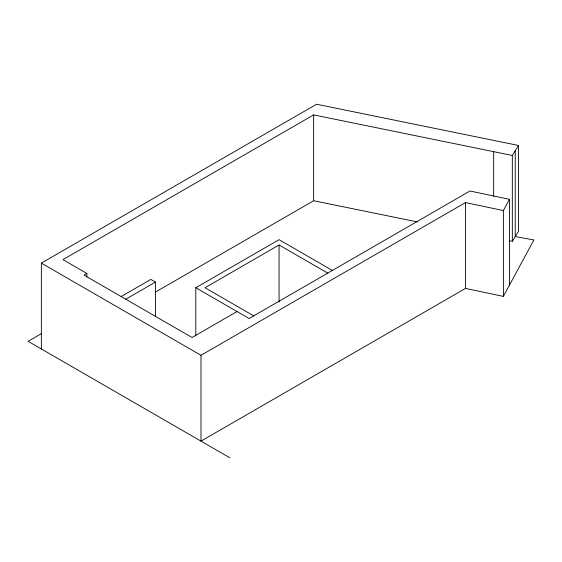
<?xml version="1.0" encoding="UTF-8"?>
<svg xmlns="http://www.w3.org/2000/svg" width="562" height="562" viewBox="0 0 562 562"><rect width="100%" height="100%" fill="white"/><g stroke="black" fill="none" stroke-linecap="round" stroke-linejoin="round"><path stroke-width="0.84" d="M503.383 210.574L465.498 202.573L200.985 355.289L200.985 441.128L465.498 288.411L503.383 296.413L503.383 210.574L509.46 199.327L469.987 190.996L249.107 318.521L195.801 287.744L195.801 335.921M503.383 296.413L533.9 239.939L515.235 236.574L515.235 150.735M509.783 240.803L512.333 241.323L512.333 155.477L518.466 145.474L316.561 104.237L41.356 263.128L41.356 348.967M512.333 241.323L518.466 231.312L518.466 145.474M512.333 155.477L313.645 114.901L62.965 259.63L86.878 273.441L86.878 276.947M86.878 273.441L83.998 275.106L192.049 337.488L237.002 311.538M41.75 333.435L28.1 341.317L229.802 457.763M121.167 296.56L150.848 279.426L155.456 282.089L155.456 316.251M125.783 299.223L155.456 282.089M155.639 291.966L313.645 200.739L417.369 221.927M195.801 287.744L279.068 239.672L332.374 270.441M327.765 273.104L279.068 244.99L205.018 287.744L253.715 315.858M41.356 263.128L200.985 355.289M509.46 199.327L509.46 285.173M493.661 151.67L493.661 196.342M465.498 202.573L465.498 288.411M313.645 114.901L313.645 200.739M279.068 244.99L279.068 301.927"/></g></svg>
